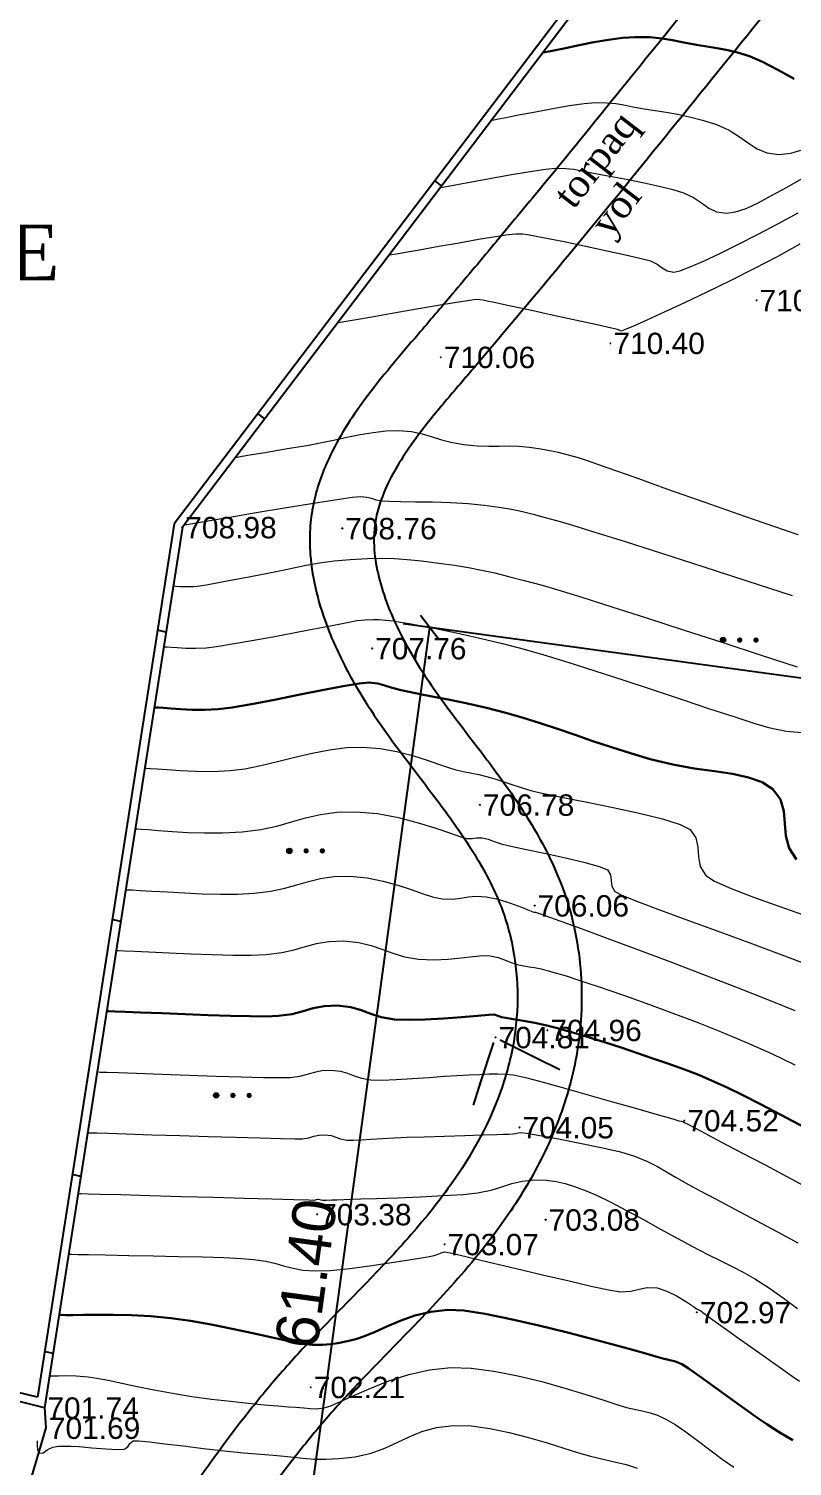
# Model space of a CAD drawing. Header units: feet. Extents: x 3381 to 682707, y 675186 to 4374675.
# Drawn here: x 682346.6 to 682382.3, y 4373141.7 to 4373208.9 of the extents above; entities that cross this region are included whole.
import ezdxf

# ---------------------------------------------------------------- set-up
doc = ezdxf.new("R2010")
doc.units = ezdxf.units.FT
doc.header["$MEASUREMENT"] = 0
doc.header["$PDMODE"] = 34
doc.header["$PDSIZE"] = 0.01
doc.layers.get('0').update_dxf_attribs({"linetype": 'CONTINUOUS'})
for name, color, linetype in [('0_Point_Height', 2, 'CONTINUOUS'), ('0_Point_Point', 7, 'CONTINUOUS'), ('col bitkisi', 7, 'CONTINUOUS'), ('Kompass', 7, 'CONTINUOUS'), ('Lep-Stolb', 7, 'CONTINUOUS'), ('Yazilar', 7, 'CONTINUOUS')]:
    doc.layers.add(name, color=color, linetype=linetype)
doc.layers.add('ANA HORIZONTAL', color=24, linetype='CONTINUOUS', lineweight=30)
doc.layers.add('HORIZANTAL', color=24, linetype='CONTINUOUS', lineweight=13)
doc.styles.get("Standard").update_dxf_attribs({"font": 'arial.ttf', "height": 1.5})
doc.styles.add('Standart', font='times.ttf')

# ---------------------------------------------------------------- blocks, each defined once
blk = doc.blocks.new('_Oblique')
at = {"color": 0, "linetype": 'ByBlock', "lineweight": -2}
blk.add_line((-0.5, -0.5), (0.5, 0.5), dxfattribs=at)

msp = doc.modelspace()

# ---------------------------------------------------------------- hatches: boundary and pattern name
at = {"layer": 'col bitkisi', "ltscale": 1.5}
h = msp.add_hatch(color=256, dxfattribs=at)
edge = h.paths.add_edge_path()
edge.add_arc((682379.087, 4373180.334), 0.125, 0, 360)
h = msp.add_hatch(color=256, dxfattribs=at)
edge = h.paths.add_edge_path()
edge.add_arc((682379.869, 4373180.334), 0.125, 0, 360)
h = msp.add_hatch(color=256, dxfattribs=at)
edge = h.paths.add_edge_path()
edge.add_arc((682380.628, 4373180.334), 0.125, 0, 360)
h = msp.add_hatch(color=256, dxfattribs=at)
edge = h.paths.add_edge_path()
edge.add_arc((682358.821, 4373170.477), 0.125, 0, 360)
h = msp.add_hatch(color=256, dxfattribs=at)
edge = h.paths.add_edge_path()
edge.add_arc((682359.604, 4373170.477), 0.125, 0, 360)
h = msp.add_hatch(color=256, dxfattribs=at)
edge = h.paths.add_edge_path()
edge.add_arc((682360.362, 4373170.477), 0.125, 0, 360)
h = msp.add_hatch(color=256, dxfattribs=at)
edge = h.paths.add_edge_path()
edge.add_arc((682355.4, 4373159.043), 0.125, 0, 360)
h = msp.add_hatch(color=256, dxfattribs=at)
edge = h.paths.add_edge_path()
edge.add_arc((682356.182, 4373159.043), 0.125, 0, 360)
h = msp.add_hatch(color=256, dxfattribs=at)
edge = h.paths.add_edge_path()
edge.add_arc((682356.941, 4373159.043), 0.125, 0, 360)

# ---------------------------------------------------------------- linework, layer by layer
at = {"linetype": 'Continuous'}
for p, q in [((682389.647, 4373233.466, 0.028), (682353.439, 4373185.766, -7.531)), ((682389.966, 4373233.224, 0.028), (682353.82, 4373185.606, -7.518)), ((682365.613, 4373201.804, -1426.559), (682365.928, 4373201.558, -1426.559)), ((682357.35, 4373190.919, -716.5), (682357.665, 4373190.672, -716.5)), ((682353.439, 4373185.766, -7.531), (682347.047, 4373144.928, -14.689)), ((682353.82, 4373185.606, -7.518), (682347.375, 4373144.436, -14.764)), ((682353.053, 4373180.705, -847.178), (682352.662, 4373180.8, -857.771)), ((682350.934, 4373167.17, -817.468), (682350.543, 4373167.266, -828.051)), ((682349.067, 4373155.246, -802.619), (682348.677, 4373155.342, -813.193)), ((682347.375, 4373144.436, -14.764), (682321.478, 4373150.759, -716.5)), ((682347.047, 4373144.928, -26.22), (682321.573, 4373151.148, -716.5)), ((682347.772, 4373146.973, -784.821), (682347.382, 4373147.068, -795.39)), ((682347.375, 4373144.436, -14.764), (682347.445, 4373143.495, -14.808)), ((682347.445, 4373143.495, -14.808), (682338.209, 4373112.305, -21.278))]:
    msp.add_line(p, q, dxfattribs=at)
at = {"color": 222, "lineweight": 25}
for p, q in [((682357.088, 4373120.069, -716.5), (682365.379, 4373180.919, -716.5)), ((682404.896, 4373175.534, -716.5), (682364.141, 4373181.088, -716.5))]:
    msp.add_line(p, q, dxfattribs=at)
at = {"linetype": 'Continuous'}
for points, knots in [([(682408.307, 4373231.38, -716.5), (682404.367, 4373227.617, -716.5), (682403.839, 4373227.566, -716.5), (682402.25, 4373227.407, -716.5), (682401.187, 4373227.29, -716.5), (682398.235, 4373226.883, -716.5), (682396.358, 4373226.529, -716.5), (682393.58, 4373225.651, -716.5), (682392.629, 4373225.281, -716.5), (682391.138, 4373224.543, -716.5), (682390.578, 4373224.227, -716.5), (682389.418, 4373223.471, -716.5), (682388.83, 4373223.024, -716.5), (682387.714, 4373222.075, -716.5), (682387.185, 4373221.571, -716.5), (682385.943, 4373220.3, -716.5), (682385.253, 4373219.513, -716.5), (682384.142, 4373218.195, -716.5), (682383.708, 4373217.665, -716.5), (682382.852, 4373216.619, -716.5), (682382.427, 4373216.098, -716.5), (682381.16, 4373214.543, -716.5), (682380.328, 4373213.515, -716.5), (682377.848, 4373210.447, -716.5), (682376.221, 4373208.424, -716.5), (682373.312, 4373204.829, -716.5), (682372.036, 4373203.259, -716.5), (682370, 4373200.78, -716.5), (682369.258, 4373199.882, -716.5), (682367.826, 4373198.161, -716.5), (682367.137, 4373197.338, -716.5), (682365.908, 4373195.884, -716.5), (682365.374, 4373195.255, -716.5), (682364.005, 4373193.654, -716.5), (682363.132, 4373192.649, -716.5), (682361.7, 4373190.707, -716.5), (682361.113, 4373189.797, -716.5), (682360.348, 4373188.144, -716.5), (682360.099, 4373187.44, -716.5), (682359.865, 4373186.318, -716.5), (682359.811, 4373185.925, -716.5), (682359.763, 4373185.131, -716.5), (682359.768, 4373184.735, -716.5), (682359.888, 4373183.135, -716.5), (682360.203, 4373181.962, -716.5), (682360.915, 4373180.118, -716.5), (682361.252, 4373179.411, -716.5), (682361.978, 4373178.075, -716.5), (682362.369, 4373177.443, -716.5), (682363.656, 4373175.521, -716.5), (682364.604, 4373174.327, -716.5), (682366.068, 4373172.393, -716.5), (682366.619, 4373171.643, -716.5), (682367.62, 4373170.111, -716.5), (682368.067, 4373169.334, -716.5), (682368.737, 4373167.864, -716.5), (682368.979, 4373167.177, -716.5), (682369.324, 4373165.741, -716.5), (682369.429, 4373165, -716.5), (682369.507, 4373163.403, -716.5), (682369.46, 4373162.549, -716.5), (682369.197, 4373160.869, -716.5), (682368.98, 4373160.038, -716.5), (682368.184, 4373157.804, -716.5), (682367.453, 4373156.451, -716.5), (682365.98, 4373154.304, -716.5), (682365.326, 4373153.476, -716.5), (682363.935, 4373151.868, -716.5), (682363.196, 4373151.085, -716.5), (682361.695, 4373149.533, -716.5), (682360.933, 4373148.765, -716.5), (682359.611, 4373147.38, -716.5), (682359.046, 4373146.772, -716.5), (682357.952, 4373145.519, -716.5), (682357.423, 4373144.88, -716.5), (682355.883, 4373142.933, -716.5), (682354.918, 4373141.596, -716.5), (682353.219, 4373139.133, -716.5), (682352.471, 4373138.011, -716.5), (682351.002, 4373135.742, -716.5), (682350.283, 4373134.596, -716.5), (682348.182, 4373131.122, -716.5), (682346.856, 4373128.758, -716.5), (682344.46, 4373124.069, -716.5), (682343.381, 4373121.749, -716.5), (682341.717, 4373117.724, -716.5), (682341.081, 4373116.04, -716.5), (682339.922, 4373112.634, -716.5), (682339.4, 4373110.917, -716.5), (682338.387, 4373107.289, -716.5), (682337.904, 4373105.376, -716.5), (682337.121, 4373102.084, -716.5), (682336.806, 4373100.707, -716.5), (682336.192, 4373097.942, -716.5), (682335.897, 4373096.554, -716.5), (682335.473, 4373094.381, -716.5), (682335.327, 4373093.607, -716.5), (682335.089, 4373092.206, -716.5), (682334.993, 4373091.587, -716.5), (682334.753, 4373089.623, -716.5), (682334.677, 4373088.279, -716.5), (682334.68, 4373085.263, -716.5), (682334.801, 4373083.591, -716.5), (682335.241, 4373080.299, -716.5), (682335.558, 4373078.68, -716.5), (682336.198, 4373075.964, -716.5), (682336.491, 4373074.856, -716.5), (682337.056, 4373072.858, -716.5), (682337.322, 4373071.965, -716.5), (682337.815, 4373070.351, -716.5), (682338.041, 4373069.621, -716.5), (682338.537, 4373068.147, -716.5), (682338.806, 4373067.407, -716.5), (682339.262, 4373066.316, -716.5), (682339.418, 4373065.963, -716.5), (682339.921, 4373064.909, -716.5), (682340.282, 4373064.248, -716.5), (682340.963, 4373062.978, -716.5), (682341.283, 4373062.369, -716.5), (682341.682, 4373061.467, -716.5), (682341.803, 4373061.163, -716.5), (682341.99, 4373060.609, -716.5), (682342.06, 4373060.362, -716.5), (682342.183, 4373059.838, -716.5), (682342.235, 4373059.565, -716.5), (682342.369, 4373058.729, -716.5), (682342.432, 4373058.138, -716.5), (682340.247, 4373053.725, -716.5)], [0, 0, 0, 0, 1.504182, 1.504182, 4.512547, 4.512547, 9.897023, 9.897023, 12.795834, 12.795834, 14.604059, 14.604059, 16.662244, 16.662244, 18.72043, 18.72043, 21.69221, 21.69221, 23.690537, 23.690537, 25.688865, 25.688865, 29.68552, 29.68552, 37.678831, 37.678831, 43.858623, 43.858623, 47.338723, 47.338723, 50.479181, 50.479181, 52.843093, 52.843093, 56.452422, 56.452422, 59.343353, 59.343353, 61.301717, 61.301717, 62.310714, 62.310714, 63.319712, 63.319712, 66.426739, 66.426739, 68.50177, 68.50177, 70.576802, 70.576802, 75.092259, 75.092259, 77.984383, 77.984383, 80.876507, 80.876507, 83.368148, 83.368148, 85.859789, 85.859789, 88.693846, 88.693846, 91.527902, 91.527902, 96.504404, 96.504404, 99.813748, 99.813748, 103.123092, 103.123092, 106.359907, 106.359907, 108.778682, 108.778682, 111.197456, 111.197456, 116.035005, 116.035005, 120.025858, 120.025858, 124.016711, 124.016711, 131.998417, 131.998417, 139.538843, 139.538843, 144.840516, 144.840516, 150.142189, 150.142189, 155.992549, 155.992549, 160.212599, 160.212599, 164.43265, 164.43265, 166.77754, 166.77754, 168.584028, 168.584028, 172.423705, 172.423705, 177.221179, 177.221179, 182.018653, 182.018653, 185.384546, 185.384546, 188.140377, 188.140377, 190.397291, 190.397291, 192.654204, 192.654204, 193.73589, 193.73589, 195.899262, 195.899262, 198.062634, 198.062634, 199.190084, 199.190084, 200.13488, 200.13488, 201.079676, 201.079676, 202.923933, 202.923933, 202.923933, 202.923933]), ([(682412.21, 4373224.91, -716.5), (682404.648, 4373224.63, -716.5), (682404.119, 4373224.579, -716.5), (682402.541, 4373224.421, -716.5), (682401.504, 4373224.307, -716.5), (682398.703, 4373223.918, -716.5), (682396.995, 4373223.587, -716.5), (682394.578, 4373222.819, -716.5), (682393.77, 4373222.501, -716.5), (682392.521, 4373221.878, -716.5), (682392.052, 4373221.61, -716.5), (682390.903, 4373220.852, -716.5), (682390.233, 4373220.306, -716.5), (682388.922, 4373219.082, -716.5), (682388.285, 4373218.406, -716.5), (682387.021, 4373216.971, -716.5), (682386.395, 4373216.211, -716.5), (682384.248, 4373213.59, -716.5), (682382.769, 4373211.765, -716.5), (682379.842, 4373208.139, -716.5), (682378.392, 4373206.339, -716.5), (682374.005, 4373200.916, -716.5), (682371.029, 4373197.274, -716.5), (682367.31, 4373192.901, -716.5), (682366.825, 4373192.339, -716.5), (682365.884, 4373191.229, -716.5), (682365.428, 4373190.68, -716.5), (682364.44, 4373189.391, -716.5), (682363.943, 4373188.655, -716.5), (682363.256, 4373187.336, -716.5), (682363.029, 4373186.75, -716.5), (682362.841, 4373185.91, -716.5), (682362.802, 4373185.65, -716.5), (682362.766, 4373185.121, -716.5), (682362.768, 4373184.845, -716.5), (682362.852, 4373183.736, -716.5), (682363.082, 4373182.833, -716.5), (682363.634, 4373181.407, -716.5), (682363.879, 4373180.878, -716.5), (682364.416, 4373179.858, -716.5), (682364.71, 4373179.363, -716.5), (682365.794, 4373177.683, -716.5), (682366.686, 4373176.537, -716.5), (682368.204, 4373174.546, -716.5), (682368.817, 4373173.73, -716.5), (682369.987, 4373171.994, -716.5), (682370.542, 4373171.076, -716.5), (682371.289, 4373169.522, -716.5), (682371.535, 4373168.927, -716.5), (682371.945, 4373167.692, -716.5), (682372.107, 4373167.061, -716.5), (682372.464, 4373165.147, -716.5), (682372.533, 4373163.842, -716.5), (682372.362, 4373161.441, -716.5), (682372.161, 4373160.346, -716.5), (682371.56, 4373158.235, -716.5), (682371.158, 4373157.216, -716.5), (682370.204, 4373155.277, -716.5), (682369.653, 4373154.356, -716.5), (682368.272, 4373152.341, -716.5), (682367.409, 4373151.276, -716.5), (682365.624, 4373149.27, -716.5), (682364.703, 4373148.325, -716.5), (682363.037, 4373146.619, -716.5), (682362.288, 4373145.852, -716.5), (682361.111, 4373144.577, -716.5), (682360.666, 4373144.074, -716.5), (682359.794, 4373143.038, -716.5), (682359.368, 4373142.509, -716.5), (682358.114, 4373140.893, -716.5), (682357.309, 4373139.776, -716.5), (682355.782, 4373137.567, -716.5), (682355.056, 4373136.48, -716.5), (682353.634, 4373134.291, -716.5), (682352.94, 4373133.186, -716.5), (682350.91, 4373129.843, -716.5), (682349.63, 4373127.575, -716.5), (682347.253, 4373122.959, -716.5), (682346.157, 4373120.612, -716.5), (682344.503, 4373116.609, -716.5), (682343.886, 4373114.975, -716.5), (682342.763, 4373111.667, -716.5), (682342.255, 4373109.99, -716.5), (682341.257, 4373106.408, -716.5), (682340.778, 4373104.498, -716.5), (682340.006, 4373101.245, -716.5), (682339.7, 4373099.905, -716.5), (682339.109, 4373097.232, -716.5), (682338.825, 4373095.897, -716.5), (682338.41, 4373093.771, -716.5), (682338.261, 4373092.976, -716.5), (682338.028, 4373091.589, -716.5), (682337.939, 4373090.991, -716.5), (682337.802, 4373089.797, -716.5), (682337.752, 4373089.197, -716.5), (682337.658, 4373087.389, -716.5), (682337.667, 4373086.173, -716.5), (682337.856, 4373083.04, -716.5), (682338.136, 4373081.131, -716.5), (682338.926, 4373077.324, -716.5), (682339.433, 4373075.425, -716.5), (682340.179, 4373072.884, -716.5), (682340.373, 4373072.243, -716.5), (682340.766, 4373070.965, -716.5), (682340.964, 4373070.336, -716.5), (682341.359, 4373069.174, -716.5), (682341.553, 4373068.638, -716.5), (682341.905, 4373067.764, -716.5), (682342.053, 4373067.419, -716.5), (682342.335, 4373066.812, -716.5), (682342.467, 4373066.546, -716.5), (682342.746, 4373066.002, -716.5), (682342.893, 4373065.727, -716.5), (682343.344, 4373064.886, -716.5), (682343.659, 4373064.307, -716.5), (682344.185, 4373063.235, -716.5), (682344.401, 4373062.755, -716.5), (682344.721, 4373061.912, -716.5), (682344.838, 4373061.559, -716.5), (682345.035, 4373060.84, -716.5), (682345.114, 4373060.483, -716.5), (682345.308, 4373059.425, -716.5), (682345.385, 4373058.736, -716.5), (682345.463, 4373057.994, -716.5), (682345.471, 4373057.913, -716.5), (682347.206, 4373053.601, -716.5)], [0, 0, 0, 0, 1.519576, 1.519576, 4.558728, 4.558728, 9.930594, 9.930594, 12.837598, 12.837598, 14.698947, 14.698947, 17.596272, 17.596272, 20.493598, 20.493598, 23.430765, 23.430765, 30.540606, 30.540606, 37.650448, 37.650448, 51.870131, 51.870131, 53.943342, 53.943342, 56.016553, 56.016553, 58.839775, 58.839775, 61.186701, 61.186701, 62.257023, 62.257023, 63.327345, 63.327345, 66.426341, 66.426341, 68.26825, 68.26825, 70.110159, 70.110159, 74.62153, 74.62153, 77.595, 77.595, 80.568471, 80.568471, 82.304355, 82.304355, 84.04024, 84.04024, 87.512009, 87.512009, 90.504027, 90.504027, 93.496045, 93.496045, 96.488063, 96.488063, 100.372173, 100.372173, 104.256283, 104.256283, 107.517701, 107.517701, 109.618427, 109.618427, 111.719153, 111.719153, 115.920605, 115.920605, 119.858792, 119.858792, 123.796978, 123.796978, 131.673352, 131.673352, 139.553481, 139.553481, 144.894421, 144.894421, 150.235361, 150.235361, 156.190392, 156.190392, 160.321983, 160.321983, 164.453574, 164.453574, 166.899961, 166.899961, 168.797126, 168.797126, 170.694291, 170.694291, 174.488621, 174.488621, 180.488906, 180.488906, 186.48919, 186.48919, 188.508696, 188.508696, 190.528201, 190.528201, 192.322947, 192.322947, 193.52533, 193.52533, 194.478712, 194.478712, 195.432094, 195.432094, 197.338858, 197.338858, 198.784376, 198.784376, 199.759029, 199.759029, 200.733681, 200.733681, 202.682985, 202.682985, 202.923933, 202.923933, 202.923933, 202.923933])]:
    msp.add_open_spline(points, degree=3, knots=knots, dxfattribs=at)
at = {"layer": '0_Point_Point'}
for p in [(682380.658, 4373196.225, -6.5), (682373.83, 4373194.22, -6.103), (682365.9, 4373193.565, -6.441), (682353.82, 4373185.606, -7.518), (682361.293, 4373185.558, -7.743), (682362.69, 4373179.946, -8.736), (682367.729, 4373172.631, -9.72), (682370.285, 4373167.919, -10.441), (682370.881, 4373162.094, -11.54), (682368.456, 4373161.761, -11.692), (682369.579, 4373157.547, -12.447), (682377.285, 4373157.87, -11.984), (682360.12, 4373153.483, -13.116), (682370.798, 4373153.23, -13.419), (682366.075, 4373152.083, -13.433), (682377.866, 4373148.9, -13.529), (682359.823, 4373145.4, -14.287), (682347.375, 4373144.436, -14.764), (682347.445, 4373143.495, -14.808)]:
    msp.add_point(p, dxfattribs=at)
at = {"layer": 'ANA HORIZONTAL', "color": 16, "lineweight": 30, "elevation": -4}
msp.add_lwpolyline([(682370.671, 4373207.806), (682370.756, 4373207.821), (682370.941, 4373207.855), (682371.253, 4373207.918), (682371.722, 4373208.015), (682372.369, 4373208.15), (682373.052, 4373208.285), (682373.738, 4373208.403), (682374.392, 4373208.49), (682374.981, 4373208.53), (682375.661, 4373208.521), (682376.222, 4373208.469), (682376.73, 4373208.385), (682377.251, 4373208.281), (682377.851, 4373208.168), (682378.431, 4373208.074), (682378.894, 4373208.001), (682379.314, 4373207.922), (682379.765, 4373207.807), (682380.32, 4373207.631), (682380.928, 4373207.369), (682381.649, 4373206.993), (682382.407, 4373206.576)], dxfattribs=at)
at = {"layer": 'ANA HORIZONTAL', "color": 32, "lineweight": 30}
for points, elevation in [([(682352.502, 4373177.186), (682352.569, 4373177.184), (682352.711, 4373177.176), (682352.94, 4373177.161), (682353.278, 4373177.134), (682353.75, 4373177.101), (682354.276, 4373177.077), (682354.856, 4373177.073), (682355.488, 4373177.102), (682356.141, 4373177.185), (682357.049, 4373177.341), (682358.118, 4373177.546), (682359.252, 4373177.771), (682360.356, 4373177.991), (682361.335, 4373178.179), (682362.093, 4373178.308), (682362.535, 4373178.351), (682362.96, 4373178.306), (682363.289, 4373178.217), (682363.618, 4373178.103), (682364.042, 4373177.984), (682364.412, 4373177.907), (682364.931, 4373177.808), (682365.576, 4373177.685), (682366.324, 4373177.537), (682367.15, 4373177.362), (682368.031, 4373177.16), (682368.943, 4373176.929), (682369.746, 4373176.7), (682370.548, 4373176.448), (682371.355, 4373176.179), (682372.174, 4373175.898), (682373.01, 4373175.611), (682373.869, 4373175.322), (682374.758, 4373175.039), (682375.683, 4373174.765), (682376.741, 4373174.511), (682377.746, 4373174.335), (682378.682, 4373174.201), (682379.532, 4373174.073), (682380.282, 4373173.915), (682380.913, 4373173.69), (682381.412, 4373173.362), (682381.773, 4373172.872), (682381.929, 4373172.329), (682381.98, 4373171.755), (682382.029, 4373171.173), (682382.177, 4373170.607), (682382.526, 4373170.077)], -9), ([(682350.278, 4373162.982), (682350.401, 4373162.978), (682350.675, 4373162.969), (682351.146, 4373162.951), (682351.866, 4373162.922), (682352.875, 4373162.881), (682353.949, 4373162.837), (682355.032, 4373162.796), (682356.067, 4373162.763), (682356.995, 4373162.742), (682357.759, 4373162.738), (682358.301, 4373162.756), (682358.95, 4373162.846), (682359.466, 4373162.98), (682359.934, 4373163.117), (682360.44, 4373163.219), (682361.068, 4373163.247), (682361.689, 4373163.175), (682362.178, 4373163.034), (682362.624, 4373162.863), (682363.115, 4373162.703), (682363.741, 4373162.595), (682364.368, 4373162.572), (682365.16, 4373162.593), (682366.023, 4373162.642), (682366.869, 4373162.704), (682367.605, 4373162.764), (682368.141, 4373162.808), (682368.385, 4373162.82), (682368.561, 4373162.77), (682368.737, 4373162.706), (682368.929, 4373162.671), (682369.284, 4373162.614), (682369.756, 4373162.534), (682370.296, 4373162.432), (682370.859, 4373162.306), (682371.289, 4373162.197), (682371.78, 4373162.064), (682372.33, 4373161.906), (682372.938, 4373161.724), (682373.602, 4373161.516), (682374.32, 4373161.282), (682375.089, 4373161.022), (682375.811, 4373160.776), (682376.416, 4373160.57), (682376.949, 4373160.382), (682377.458, 4373160.193), (682377.986, 4373159.982), (682378.579, 4373159.727), (682379.283, 4373159.408), (682379.982, 4373159.072), (682380.843, 4373158.636), (682381.824, 4373158.124), (682382.882, 4373157.559)], -11.5), ([(682348.054, 4373148.777), (682348.155, 4373148.775), (682348.366, 4373148.772), (682348.704, 4373148.772), (682349.196, 4373148.777), (682349.875, 4373148.784), (682350.624, 4373148.782), (682351.443, 4373148.762), (682352.33, 4373148.715), (682353.283, 4373148.63), (682354.192, 4373148.507), (682355.162, 4373148.334), (682356.151, 4373148.133), (682357.116, 4373147.922), (682358.016, 4373147.722), (682358.808, 4373147.552), (682359.449, 4373147.432), (682359.896, 4373147.381), (682360.366, 4373147.38), (682360.743, 4373147.407), (682361.087, 4373147.461), (682361.46, 4373147.541), (682361.924, 4373147.646), (682362.339, 4373147.78), (682362.825, 4373147.99), (682363.38, 4373148.243), (682364.001, 4373148.506), (682364.684, 4373148.745), (682365.428, 4373148.927), (682366.229, 4373149.019), (682366.969, 4373148.979), (682367.977, 4373148.825), (682369.175, 4373148.585), (682370.484, 4373148.285), (682371.825, 4373147.953), (682373.12, 4373147.615), (682374.291, 4373147.298), (682375.259, 4373147.03), (682375.945, 4373146.837), (682376.271, 4373146.745), (682376.599, 4373146.669), (682376.859, 4373146.604), (682377.165, 4373146.479), (682377.464, 4373146.29), (682377.991, 4373145.922), (682378.663, 4373145.439), (682379.395, 4373144.907), (682380.106, 4373144.39), (682380.712, 4373143.955), (682381.13, 4373143.666), (682381.493, 4373143.434), (682381.785, 4373143.255), (682382.054, 4373143.097), (682382.351, 4373142.926)], -14)]:
    msp.add_lwpolyline(points, dxfattribs=dict(at, elevation=elevation))
at = {"layer": 'col bitkisi', "lineweight": 13, "ltscale": 1.5}
for centre in [(682379.087, 4373180.334, -716.5), (682358.821, 4373170.477, -716.5), (682355.4, 4373159.043, -716.5)]:
    msp.add_circle(centre, 0.125, dxfattribs=at)
at = {"layer": 'HORIZANTAL', "color": 32, "linetype": 'Continuous', "lineweight": 13}
for points, elevation in [([(682368.276, 4373204.651), (682368.373, 4373204.668), (682368.588, 4373204.706), (682368.96, 4373204.777), (682369.53, 4373204.888), (682370.316, 4373205.041), (682371.128, 4373205.193), (682371.907, 4373205.326), (682372.591, 4373205.423), (682373.121, 4373205.465), (682373.65, 4373205.459), (682374.071, 4373205.422), (682374.456, 4373205.359), (682374.877, 4373205.275), (682375.403, 4373205.177), (682375.909, 4373205.095), (682376.425, 4373205.013), (682376.961, 4373204.919), (682377.525, 4373204.801), (682378.128, 4373204.646), (682378.777, 4373204.442), (682379.375, 4373204.177), (682379.855, 4373203.873), (682380.272, 4373203.568), (682380.682, 4373203.302), (682381.138, 4373203.113), (682381.697, 4373203.041), (682382.259, 4373203.095), (682382.719, 4373203.244)], -4.5), ([(682365.881, 4373201.496), (682365.989, 4373201.514), (682366.235, 4373201.557), (682366.668, 4373201.636), (682367.339, 4373201.76), (682368.264, 4373201.931), (682369.204, 4373202.101), (682370.075, 4373202.249), (682370.789, 4373202.355), (682371.261, 4373202.4), (682371.737, 4373202.391), (682372.109, 4373202.347), (682372.481, 4373202.276), (682372.955, 4373202.186), (682373.379, 4373202.111), (682373.967, 4373202.001), (682374.66, 4373201.866), (682375.395, 4373201.714), (682376.11, 4373201.556), (682376.743, 4373201.399), (682377.234, 4373201.254), (682377.714, 4373201.031), (682378.086, 4373200.777), (682378.418, 4373200.537), (682378.781, 4373200.36), (682379.243, 4373200.29), (682379.666, 4373200.351), (682380.163, 4373200.522), (682380.73, 4373200.784), (682381.359, 4373201.117), (682382.046, 4373201.503), (682382.782, 4373201.921)], -5), ([(682363.486, 4373198.341), (682363.59, 4373198.358), (682363.826, 4373198.399), (682364.244, 4373198.472), (682364.895, 4373198.588), (682365.805, 4373198.749), (682366.752, 4373198.916), (682367.66, 4373199.074), (682368.454, 4373199.206), (682369.06, 4373199.298), (682369.401, 4373199.334), (682369.712, 4373199.328), (682369.955, 4373199.3), (682370.197, 4373199.253), (682370.507, 4373199.195), (682370.921, 4373199.115), (682371.659, 4373198.965), (682372.592, 4373198.77), (682373.591, 4373198.557), (682374.526, 4373198.351), (682375.269, 4373198.179), (682375.691, 4373198.065), (682376.008, 4373197.91), (682376.248, 4373197.737), (682376.483, 4373197.596), (682376.789, 4373197.538), (682377.076, 4373197.602), (682377.549, 4373197.781), (682378.178, 4373198.058), (682378.933, 4373198.417), (682379.783, 4373198.838), (682380.697, 4373199.306), (682381.644, 4373199.802), (682382.595, 4373200.31)], -5.5), ([(682361.091, 4373195.185), (682361.205, 4373195.205), (682361.467, 4373195.249), (682361.935, 4373195.329), (682362.671, 4373195.456), (682363.7, 4373195.633), (682364.767, 4373195.816), (682365.776, 4373195.987), (682366.637, 4373196.131), (682367.256, 4373196.231), (682367.54, 4373196.269), (682367.726, 4373196.263), (682367.874, 4373196.239), (682368.059, 4373196.204), (682368.384, 4373196.136), (682369.099, 4373195.982), (682370.072, 4373195.772), (682371.169, 4373195.533), (682372.258, 4373195.295), (682373.206, 4373195.087), (682373.88, 4373194.938), (682374.148, 4373194.877), (682374.242, 4373194.825), (682374.335, 4373194.787), (682374.495, 4373194.851), (682374.913, 4373195.031), (682375.548, 4373195.312), (682376.359, 4373195.679), (682377.305, 4373196.117), (682378.346, 4373196.61), (682379.44, 4373197.143), (682380.547, 4373197.701), (682381.626, 4373198.267), (682382.693, 4373198.864)], -6), ([(682356.301, 4373188.875), (682356.376, 4373188.888), (682356.534, 4373188.914), (682356.789, 4373188.958), (682357.164, 4373189.021), (682357.688, 4373189.11), (682358.274, 4373189.209), (682358.921, 4373189.317), (682359.63, 4373189.434), (682360.262, 4373189.551), (682360.889, 4373189.684), (682361.512, 4373189.82), (682362.127, 4373189.945), (682362.735, 4373190.047), (682363.333, 4373190.112), (682363.922, 4373190.128), (682364.527, 4373190.08), (682365.019, 4373189.983), (682365.453, 4373189.856), (682365.886, 4373189.717), (682366.374, 4373189.587), (682366.973, 4373189.483), (682367.596, 4373189.424), (682368.137, 4373189.404), (682368.624, 4373189.406), (682369.085, 4373189.41), (682369.546, 4373189.4), (682370.035, 4373189.358), (682370.569, 4373189.282), (682370.993, 4373189.205), (682371.377, 4373189.117), (682371.794, 4373189.008), (682372.317, 4373188.866), (682372.791, 4373188.712), (682373.698, 4373188.394), (682374.96, 4373187.944), (682376.498, 4373187.395), (682378.234, 4373186.778), (682380.089, 4373186.126), (682381.984, 4373185.47), (682382.583, 4373185.268)], -7), ([(682353.906, 4373185.72), (682353.911, 4373185.721), (682353.932, 4373185.724), (682353.976, 4373185.732), (682354.022, 4373185.739), (682354.291, 4373185.786), (682355.004, 4373185.908), (682356.039, 4373186.084), (682357.273, 4373186.292), (682358.585, 4373186.51), (682359.851, 4373186.718), (682360.949, 4373186.892), (682361.757, 4373187.011), (682362.153, 4373187.053), (682362.433, 4373187.023), (682362.651, 4373186.964), (682362.868, 4373186.897), (682363.15, 4373186.842), (682363.472, 4373186.824), (682364.013, 4373186.814), (682364.713, 4373186.805), (682365.513, 4373186.791), (682366.354, 4373186.764), (682367.176, 4373186.719), (682367.919, 4373186.647), (682368.628, 4373186.549), (682369.204, 4373186.451), (682369.711, 4373186.345), (682370.214, 4373186.22), (682370.78, 4373186.069), (682371.473, 4373185.882), (682372.059, 4373185.709), (682373.098, 4373185.386), (682374.51, 4373184.939), (682376.217, 4373184.393), (682378.141, 4373183.775), (682380.203, 4373183.11), (682382.325, 4373182.424)], -7.5), ([(682353.391, 4373182.868), (682353.436, 4373182.866), (682353.534, 4373182.86), (682353.703, 4373182.846), (682353.968, 4373182.832), (682354.362, 4373182.84), (682354.639, 4373182.874), (682355.029, 4373182.94), (682355.512, 4373183.029), (682356.07, 4373183.135), (682356.682, 4373183.25), (682357.33, 4373183.366), (682357.889, 4373183.474), (682358.444, 4373183.593), (682359.009, 4373183.717), (682359.599, 4373183.838), (682360.227, 4373183.948), (682360.908, 4373184.04), (682361.654, 4373184.106), (682362.471, 4373184.15), (682363.138, 4373184.166), (682363.732, 4373184.152), (682364.325, 4373184.109), (682364.991, 4373184.037), (682365.804, 4373183.936), (682366.534, 4373183.836), (682367.188, 4373183.728), (682367.803, 4373183.608), (682368.416, 4373183.471), (682369.067, 4373183.31), (682369.792, 4373183.121), (682370.63, 4373182.898), (682371.371, 4373182.683), (682372.484, 4373182.339), (682373.889, 4373181.893), (682375.509, 4373181.372), (682377.265, 4373180.803), (682379.077, 4373180.213), (682380.867, 4373179.628), (682382.556, 4373179.075)], -8), ([(682352.946, 4373180.027), (682353, 4373180.025), (682353.114, 4373180.019), (682353.302, 4373180.005), (682353.581, 4373179.983), (682353.978, 4373179.96), (682354.427, 4373179.951), (682354.925, 4373179.971), (682355.41, 4373180.031), (682356.151, 4373180.151), (682357.059, 4373180.31), (682358.044, 4373180.491), (682359.018, 4373180.674), (682359.889, 4373180.839), (682360.57, 4373180.969), (682360.971, 4373181.043), (682361.365, 4373181.12), (682361.675, 4373181.188), (682361.98, 4373181.242), (682362.358, 4373181.28), (682362.731, 4373181.298), (682363.024, 4373181.295), (682363.316, 4373181.271), (682363.688, 4373181.226), (682364.009, 4373181.177), (682364.512, 4373181.09), (682365.17, 4373180.966), (682365.954, 4373180.81), (682366.837, 4373180.623), (682367.789, 4373180.409), (682368.781, 4373180.172), (682369.787, 4373179.913), (682370.708, 4373179.651), (682371.829, 4373179.306), (682373.094, 4373178.901), (682374.446, 4373178.459), (682375.828, 4373178.001), (682377.184, 4373177.549), (682378.456, 4373177.126), (682379.589, 4373176.753), (682380.524, 4373176.453), (682381.206, 4373176.246), (682382.045, 4373176.074), (682382.788, 4373176.008)], -8.5), ([(682352.057, 4373174.345), (682352.147, 4373174.342), (682352.337, 4373174.332), (682352.644, 4373174.311), (682353.095, 4373174.276), (682353.726, 4373174.231), (682354.43, 4373174.199), (682355.205, 4373174.194), (682356.05, 4373174.233), (682356.742, 4373174.32), (682357.486, 4373174.468), (682358.269, 4373174.654), (682359.075, 4373174.854), (682359.89, 4373175.045), (682360.699, 4373175.203), (682361.488, 4373175.306), (682362.242, 4373175.33), (682363.062, 4373175.26), (682363.843, 4373175.119), (682364.567, 4373174.934), (682365.221, 4373174.73), (682365.789, 4373174.533), (682366.254, 4373174.37), (682366.602, 4373174.267), (682367.024, 4373174.177), (682367.354, 4373174.114), (682367.682, 4373174.047), (682368.1, 4373173.944), (682368.477, 4373173.833), (682368.842, 4373173.711), (682369.224, 4373173.578), (682369.653, 4373173.435), (682370.159, 4373173.283), (682370.715, 4373173.155), (682371.612, 4373172.974), (682372.733, 4373172.753), (682373.958, 4373172.504), (682375.17, 4373172.239), (682376.252, 4373171.971), (682377.085, 4373171.712), (682377.551, 4373171.474), (682377.816, 4373171.085), (682377.906, 4373170.65), (682377.937, 4373170.196), (682378.023, 4373169.747), (682378.279, 4373169.329), (682378.696, 4373169.064), (682379.47, 4373168.721), (682380.513, 4373168.319), (682381.739, 4373167.877), (682383.059, 4373167.416)], -9.5), ([(682351.612, 4373171.504), (682351.709, 4373171.501), (682351.91, 4373171.491), (682352.234, 4373171.47), (682352.704, 4373171.434), (682353.353, 4373171.385), (682354.069, 4373171.341), (682354.852, 4373171.315), (682355.7, 4373171.319), (682356.613, 4373171.364), (682357.482, 4373171.471), (682358.232, 4373171.635), (682358.913, 4373171.828), (682359.575, 4373172.019), (682360.269, 4373172.183), (682361.043, 4373172.289), (682361.948, 4373172.31), (682362.942, 4373172.218), (682363.921, 4373172.034), (682364.843, 4373171.794), (682365.664, 4373171.537), (682366.343, 4373171.302), (682366.836, 4373171.128), (682367.101, 4373171.053), (682367.363, 4373171.057), (682367.573, 4373171.091), (682367.832, 4373171.088), (682368.115, 4373171.02), (682368.384, 4373170.917), (682368.721, 4373170.801), (682369.106, 4373170.713), (682369.828, 4373170.56), (682370.749, 4373170.363), (682371.732, 4373170.145), (682372.642, 4373169.929), (682373.34, 4373169.734), (682373.69, 4373169.585), (682373.83, 4373169.353), (682373.864, 4373169.093), (682373.896, 4373168.827), (682374.031, 4373168.58), (682374.356, 4373168.413), (682375.096, 4373168.114), (682376.164, 4373167.709), (682377.472, 4373167.227), (682378.933, 4373166.692), (682380.459, 4373166.132), (682381.964, 4373165.574), (682383.36, 4373165.044)], -10), ([(682351.167, 4373168.663), (682351.27, 4373168.66), (682351.489, 4373168.651), (682351.851, 4373168.632), (682352.387, 4373168.6), (682353.126, 4373168.555), (682353.92, 4373168.51), (682354.746, 4373168.473), (682355.579, 4373168.453), (682356.397, 4373168.458), (682357.176, 4373168.495), (682357.953, 4373168.589), (682358.602, 4373168.728), (682359.171, 4373168.889), (682359.711, 4373169.049), (682360.272, 4373169.184), (682360.903, 4373169.272), (682361.655, 4373169.289), (682362.457, 4373169.215), (682363.202, 4373169.067), (682363.889, 4373168.874), (682364.513, 4373168.665), (682365.072, 4373168.469), (682365.562, 4373168.315), (682365.981, 4373168.233), (682366.45, 4373168.222), (682366.828, 4373168.265), (682367.175, 4373168.323), (682367.551, 4373168.358), (682368.016, 4373168.332), (682368.58, 4373168.214), (682369.16, 4373168.035), (682369.676, 4373167.845), (682370.049, 4373167.693), (682370.199, 4373167.629), (682370.258, 4373167.618), (682370.317, 4373167.607), (682370.413, 4373167.579), (682370.552, 4373167.535), (682370.802, 4373167.445), (682371.461, 4373167.205), (682372.453, 4373166.842), (682373.704, 4373166.381), (682375.138, 4373165.848), (682376.682, 4373165.269), (682378.259, 4373164.67), (682379.796, 4373164.076), (682381.217, 4373163.514), (682382.448, 4373163.008)], -10.5), ([(682350.723, 4373165.822), (682350.844, 4373165.819), (682351.11, 4373165.809), (682351.562, 4373165.789), (682352.248, 4373165.756), (682353.2, 4373165.709), (682354.207, 4373165.663), (682355.217, 4373165.624), (682356.178, 4373165.6), (682357.036, 4373165.598), (682357.738, 4373165.626), (682358.461, 4373165.718), (682359.05, 4373165.856), (682359.571, 4373166.01), (682360.087, 4373166.15), (682360.662, 4373166.246), (682361.361, 4373166.268), (682362.062, 4373166.197), (682362.639, 4373166.055), (682363.149, 4373165.875), (682363.651, 4373165.687), (682364.202, 4373165.523), (682364.861, 4373165.414), (682365.576, 4373165.383), (682366.249, 4373165.411), (682366.863, 4373165.471), (682367.404, 4373165.537), (682367.855, 4373165.581), (682368.201, 4373165.576), (682368.573, 4373165.497), (682368.867, 4373165.39), (682369.144, 4373165.273), (682369.468, 4373165.168), (682369.78, 4373165.099), (682370.027, 4373165.061), (682370.275, 4373165.023), (682370.588, 4373164.956), (682370.915, 4373164.872), (682371.304, 4373164.763), (682371.753, 4373164.628), (682372.26, 4373164.467), (682372.821, 4373164.279), (682373.258, 4373164.13), (682373.896, 4373163.912), (682374.703, 4373163.631), (682375.649, 4373163.294), (682376.701, 4373162.907), (682377.828, 4373162.477), (682378.999, 4373162.012), (682380.183, 4373161.516), (682381.348, 4373160.997), (682382.448, 4373160.478)], -11), ([(682349.833, 4373160.141), (682349.973, 4373160.137), (682350.287, 4373160.127), (682350.834, 4373160.109), (682351.682, 4373160.079), (682352.875, 4373160.036), (682354.142, 4373159.991), (682355.406, 4373159.948), (682356.588, 4373159.912), (682357.61, 4373159.887), (682358.395, 4373159.877), (682358.864, 4373159.887), (682359.312, 4373159.949), (682359.668, 4373160.041), (682359.992, 4373160.136), (682360.341, 4373160.207), (682360.775, 4373160.226), (682361.204, 4373160.177), (682361.541, 4373160.079), (682361.849, 4373159.961), (682362.188, 4373159.851), (682362.62, 4373159.776), (682363.138, 4373159.76), (682363.812, 4373159.782), (682364.572, 4373159.828), (682365.346, 4373159.885), (682366.063, 4373159.937), (682366.653, 4373159.971), (682367.217, 4373159.998), (682367.714, 4373160.027), (682368.154, 4373160.049), (682368.55, 4373160.057), (682368.914, 4373160.042), (682369.284, 4373160.002), (682369.571, 4373159.949), (682369.856, 4373159.879), (682370.22, 4373159.788), (682370.675, 4373159.667), (682371.518, 4373159.431), (682372.61, 4373159.121), (682373.816, 4373158.777), (682374.997, 4373158.439), (682376.016, 4373158.147), (682376.735, 4373157.94), (682377.019, 4373157.859), (682377.131, 4373157.836), (682377.212, 4373157.819), (682377.291, 4373157.777), (682377.418, 4373157.709), (682377.711, 4373157.551), (682378.06, 4373157.363), (682378.37, 4373157.2), (682379.022, 4373156.858), (682379.941, 4373156.375), (682381.05, 4373155.789), (682382.274, 4373155.137), (682383.536, 4373154.457)], -12), ([(682349.389, 4373157.3), (682349.522, 4373157.296), (682349.824, 4373157.287), (682350.358, 4373157.271), (682351.198, 4373157.244), (682352.399, 4373157.206), (682353.698, 4373157.165), (682355.023, 4373157.124), (682356.298, 4373157.085), (682357.449, 4373157.052), (682358.404, 4373157.028), (682359.088, 4373157.016), (682359.427, 4373157.018), (682359.726, 4373157.064), (682359.96, 4373157.13), (682360.191, 4373157.187), (682360.481, 4373157.205), (682360.768, 4373157.166), (682360.989, 4373157.092), (682361.211, 4373157.012), (682361.5, 4373156.957), (682361.813, 4373156.947), (682362.197, 4373156.964), (682362.647, 4373156.997), (682363.159, 4373157.034), (682363.726, 4373157.064), (682364.307, 4373157.085), (682365.126, 4373157.112), (682366.071, 4373157.141), (682367.027, 4373157.17), (682367.882, 4373157.196), (682368.52, 4373157.215), (682368.829, 4373157.225), (682369.066, 4373157.234), (682369.26, 4373157.243), (682369.39, 4373157.254), (682369.518, 4373157.287), (682369.645, 4373157.312), (682369.905, 4373157.273), (682370.53, 4373157.166), (682371.399, 4373157.009), (682372.396, 4373156.817), (682373.399, 4373156.608), (682374.291, 4373156.397), (682374.952, 4373156.202), (682375.561, 4373155.958), (682376.03, 4373155.723), (682376.446, 4373155.477), (682376.9, 4373155.2), (682377.479, 4373154.875), (682377.992, 4373154.602), (682378.737, 4373154.207), (682379.641, 4373153.727), (682380.633, 4373153.199), (682381.64, 4373152.661), (682382.59, 4373152.151)], -12.5), ([(682348.944, 4373154.459), (682349.084, 4373154.455), (682349.41, 4373154.446), (682349.998, 4373154.429), (682350.938, 4373154.402), (682352.296, 4373154.364), (682353.773, 4373154.322), (682355.277, 4373154.279), (682356.716, 4373154.238), (682357.998, 4373154.202), (682359.033, 4373154.174), (682359.727, 4373154.155), (682359.989, 4373154.149), (682360.09, 4373154.169), (682360.188, 4373154.184), (682360.284, 4373154.162), (682360.38, 4373154.137), (682360.539, 4373154.143), (682360.799, 4373154.158), (682361.036, 4373154.165), (682361.363, 4373154.174), (682361.76, 4373154.188), (682362.156, 4373154.201), (682362.898, 4373154.225), (682363.867, 4373154.259), (682364.942, 4373154.303), (682366.005, 4373154.355), (682366.935, 4373154.415), (682367.614, 4373154.483), (682368.246, 4373154.609), (682368.757, 4373154.766), (682369.217, 4373154.92), (682369.699, 4373155.04), (682370.272, 4373155.091), (682370.837, 4373155.078), (682371.293, 4373155.023), (682371.707, 4373154.925), (682372.15, 4373154.78), (682372.692, 4373154.585), (682373.207, 4373154.369), (682373.85, 4373154.053), (682374.583, 4373153.667), (682375.368, 4373153.237), (682376.169, 4373152.793), (682376.948, 4373152.361), (682377.667, 4373151.972), (682378.381, 4373151.602), (682378.978, 4373151.305), (682379.509, 4373151.043), (682380.025, 4373150.774), (682380.575, 4373150.461), (682381.211, 4373150.062), (682381.902, 4373149.584), (682382.561, 4373149.086)], -13), ([(682348.499, 4373151.618), (682348.632, 4373151.614), (682348.928, 4373151.607), (682349.437, 4373151.596), (682350.217, 4373151.582), (682351.31, 4373151.562), (682352.474, 4373151.54), (682353.645, 4373151.516), (682354.762, 4373151.488), (682355.761, 4373151.456), (682356.578, 4373151.418), (682357.15, 4373151.375), (682357.721, 4373151.289), (682358.182, 4373151.181), (682358.588, 4373151.066), (682358.994, 4373150.959), (682359.454, 4373150.876), (682360.022, 4373150.833), (682360.722, 4373150.859), (682361.645, 4373150.952), (682362.677, 4373151.087), (682363.702, 4373151.24), (682364.605, 4373151.386), (682365.271, 4373151.501), (682365.584, 4373151.559), (682365.768, 4373151.622), (682365.911, 4373151.686), (682366.093, 4373151.721), (682366.41, 4373151.662), (682367.135, 4373151.496), (682368.157, 4373151.253), (682369.365, 4373150.964), (682370.648, 4373150.659), (682371.894, 4373150.366), (682372.993, 4373150.115), (682373.833, 4373149.937), (682374.304, 4373149.862), (682374.784, 4373149.891), (682375.166, 4373149.987), (682375.541, 4373150.065), (682376.002, 4373150.042), (682376.463, 4373149.891), (682376.946, 4373149.649), (682377.383, 4373149.385), (682377.709, 4373149.169), (682377.855, 4373149.069), (682377.953, 4373149.018), (682378.049, 4373148.964), (682378.144, 4373148.892), (682378.249, 4373148.808), (682378.498, 4373148.63), (682379.097, 4373148.202), (682379.913, 4373147.621), (682380.811, 4373146.983), (682381.658, 4373146.382), (682382.319, 4373145.915), (682382.661, 4373145.679)], -13.5), ([(682347.61, 4373145.936), (682347.671, 4373145.935), (682347.804, 4373145.934), (682348.026, 4373145.937), (682348.365, 4373145.939), (682348.855, 4373145.928), (682349.416, 4373145.886), (682349.823, 4373145.824), (682350.35, 4373145.721), (682350.983, 4373145.588), (682351.706, 4373145.435), (682352.504, 4373145.274), (682353.362, 4373145.115), (682354.264, 4373144.97), (682355.179, 4373144.845), (682356.065, 4373144.739), (682356.895, 4373144.651), (682357.644, 4373144.581), (682358.283, 4373144.527), (682358.786, 4373144.488), (682359.126, 4373144.465), (682359.498, 4373144.431), (682359.789, 4373144.402), (682360.078, 4373144.395), (682360.442, 4373144.428), (682360.752, 4373144.528), (682361.234, 4373144.742), (682361.865, 4373145.031), (682362.62, 4373145.36), (682363.472, 4373145.691), (682364.397, 4373145.985), (682365.37, 4373146.207), (682366.365, 4373146.317), (682367.32, 4373146.291), (682368.379, 4373146.154), (682369.493, 4373145.934), (682370.613, 4373145.66), (682371.69, 4373145.36), (682372.673, 4373145.061), (682373.516, 4373144.792), (682374.167, 4373144.582), (682374.579, 4373144.457), (682375.014, 4373144.353), (682375.366, 4373144.277), (682375.683, 4373144.199), (682376.018, 4373144.086), (682376.421, 4373143.908), (682376.846, 4373143.661), (682377.346, 4373143.314), (682377.897, 4373142.903), (682378.473, 4373142.465), (682379.049, 4373142.036), (682379.599, 4373141.654)], -14.5), ([(682347.023, 4373142.897), (682347.028, 4373142.868), (682347.032, 4373142.793), (682347.035, 4373142.656), (682347.054, 4373142.466), (682347.145, 4373142.31), (682347.306, 4373142.334), (682347.505, 4373142.471), (682347.759, 4373142.594), (682348.023, 4373142.639), (682348.285, 4373142.647), (682348.61, 4373142.644), (682348.994, 4373142.622), (682349.588, 4373142.57), (682350.24, 4373142.515), (682350.797, 4373142.482), (682351.104, 4373142.498), (682351.263, 4373142.618), (682351.368, 4373142.772), (682351.526, 4373142.888), (682351.765, 4373142.888), (682352.276, 4373142.84), (682352.995, 4373142.758), (682353.859, 4373142.653), (682354.804, 4373142.54), (682355.767, 4373142.429), (682356.684, 4373142.334), (682357.491, 4373142.268), (682358.249, 4373142.207), (682358.884, 4373142.141), (682359.443, 4373142.081), (682359.975, 4373142.041), (682360.529, 4373142.03), (682361.153, 4373142.062), (682361.897, 4373142.147), (682362.644, 4373142.309), (682363.283, 4373142.541), (682363.859, 4373142.811), (682364.422, 4373143.085), (682365.017, 4373143.333), (682365.694, 4373143.52), (682366.5, 4373143.615), (682367.317, 4373143.592), (682368.195, 4373143.473), (682369.1, 4373143.283), (682370, 4373143.049), (682370.861, 4373142.794), (682371.651, 4373142.546), (682372.337, 4373142.329), (682372.886, 4373142.169), (682373.546, 4373142.011), (682374.078, 4373141.896), (682374.559, 4373141.778), (682375.067, 4373141.607)], -15)]:
    msp.add_lwpolyline(points, dxfattribs=dict(at, elevation=elevation))
at = {"layer": 'Lep-Stolb', "color": 1}
for p, q in [((682367.728, 4373159.532, -20.512), (682368.378, 4373161.524, -20.512)), ((682368.679, 4373161.649, -20.512), (682370.33, 4373160.822, -20.512)), ((682370.33, 4373160.822, -20.512), (682371.459, 4373160.256, -20.512)), ((682367.418, 4373158.581, -20.512), (682367.806, 4373159.77, -20.512))]:
    msp.add_line(p, q, dxfattribs=at)

# ---------------------------------------------------------------- block references
at = {"color": 222, "lineweight": 25, "rotation": 82.24063511177357}
msp.add_blockref('_Oblique', (682365.379, 4373180.919, -716.5), dxfattribs=at)

# ---------------------------------------------------------------- texts
at = {"color": 222, "lineweight": 25, "insert": (682359.603, 4373150.716, -716.5), "char_height": 2, "attachment_point": 5, "rotation": 82.24064}
msp.add_mtext('{\\fArial|b0|i0|c238|p34;61.40}', dxfattribs=at)
at = {"layer": '0_Point_Height', "color": 0}
for s, p in [('710.00', (682380.794, 4373195.711, -6.5)), ('710.40', (682373.966, 4373193.706, -6.103)), ('710.06', (682366.036, 4373193.051, -6.441)), ('708.98', (682353.956, 4373185.092, -7.518)), ('708.76', (682361.429, 4373185.044, -7.743)), ('707.76', (682362.826, 4373179.432, -8.736)), ('706.78', (682367.865, 4373172.117, -9.72)), ('706.06', (682370.421, 4373167.405, -10.441)), ('704.81', (682368.592, 4373161.247, -11.692)), ('704.96', (682371.017, 4373161.58, -11.54)), ('704.05', (682369.715, 4373157.033, -12.447)), ('704.52', (682377.421, 4373157.356, -11.984)), ('703.38', (682360.256, 4373152.969, -13.116)), ('703.08', (682370.934, 4373152.716, -13.419)), ('703.07', (682366.211, 4373151.569, -13.433)), ('702.97', (682378.002, 4373148.386, -13.529)), ('702.21', (682359.959, 4373144.886, -14.287)), ('701.74', (682347.511, 4373143.922, -14.764)), ('701.69', (682347.581, 4373142.981, -14.808))]:
    msp.add_text(s, height=1, dxfattribs=at).set_placement(p)
at = {"layer": 'Kompass', "color": 1, "insert": (682345.678, 4373199.764, -716.5), "char_height": 2.605, "width": 2.71353, "attachment_point": 1, "rotation": 0.01316, "style": 'Standart'}
msp.add_mtext('E', dxfattribs=at)
at = {"layer": 'Yazilar', "insert": (682371.068, 4373201.22, -716.5), "char_height": 1.3, "width": 0.10588, "attachment_point": 1, "rotation": 52.3818}
msp.add_mtext('{\\fTimes New Roman|b0|i0|c0|p18;torpaq\\fTimes New Roman|b0|i0|c238|p18; yol}', dxfattribs=at)

doc.saveas('drawing.dxf')
